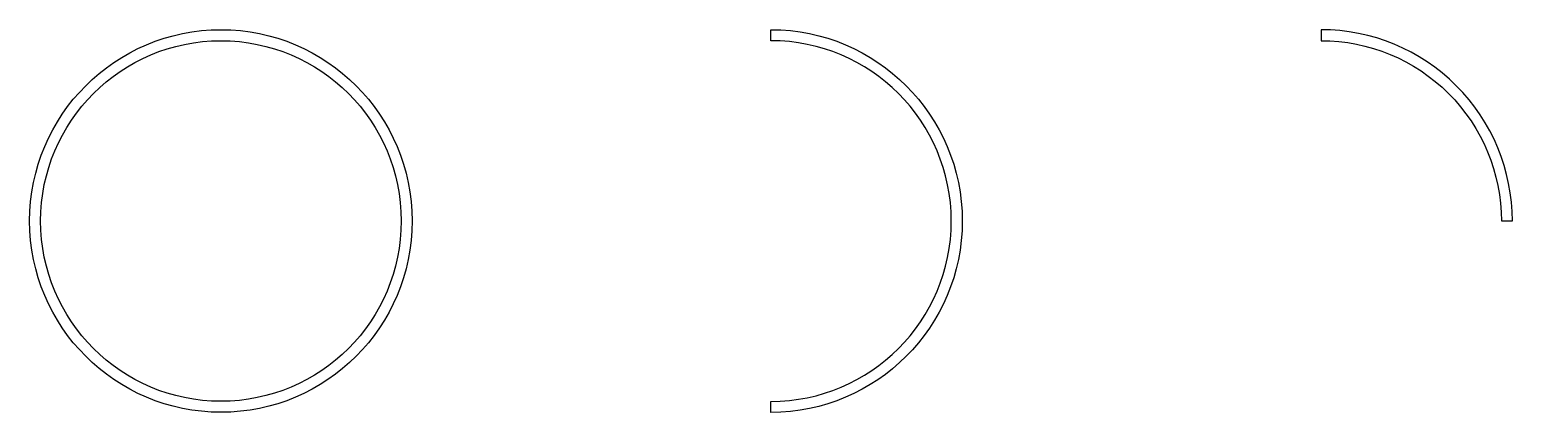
# Model space of a CAD drawing. Header units: inches. Extents: x 5 to 31.9, y 7.8 to 14.7.
import ezdxf

# ---------------------------------------------------------------- set-up
doc = ezdxf.new("R2010")
doc.units = ezdxf.units.IN
doc.header["$MEASUREMENT"] = 0

msp = doc.modelspace()

# ---------------------------------------------------------------- linework, layer by layer
for points in [[(18.443, 7.774), (18.443, 7.974, 1), (18.443, 14.529), (18.443, 14.729, -1)], [(28.443, 14.729), (28.443, 14.529, -0.414214), (31.721, 11.252), (31.921, 11.252, 0.414214)]]:
    msp.add_lwpolyline(points, format="xyb", close=True)
for radius in [3.477, 3.277]:
    msp.add_circle((8.443, 11.252), radius)

doc.saveas('drawing.dxf')
